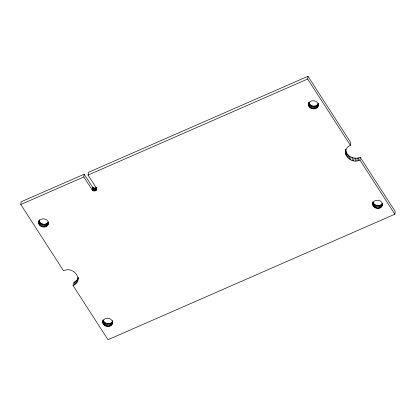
<?xml version="1.0" encoding="UTF-8"?>
<svg xmlns="http://www.w3.org/2000/svg" width="416" height="416" viewBox="0 0 416 416"><rect width="100%" height="100%" fill="white"/><g stroke="black" fill="none" stroke-linecap="round" stroke-linejoin="round"><path stroke-width="0.62" d="M38.683 222.726C38.932 217.038 48.797 217.89 48.391 223.428C47.341 229.793 36.208 226.767 38.964 220.548M112.689 321.802C112.949 329.248 100.126 326.799 103.121 319.862M318.396 103.563C319.587 111.623 305.542 109.606 308.963 102.201M372.705 204.121C372.954 198.432 382.819 199.285 382.413 204.823C381.311 211.26 370.115 208.068 372.986 201.791M345.821 149.5C345.852 156.39 354.52 160.035 360.272 157.331L395.2 211.489L394.846 214.214L108.004 339.711L73.076 285.558C84.88 280.067 73.076 265.647 63.57 270.821L20.8 204.511L21.154 201.786L84.167 174.216L92.706 187.403L94.437 188.23L96.278 187.741L95.924 190.466L94.084 190.96L92.128 189.836L83.814 176.946L84.167 174.216M38.75 223.428L39.104 220.698C40.004 224.734 46.316 225.618 48.329 222.035L47.975 224.76M39.296 220.74L39.437 219.648M38.958 224.11L39.312 221.385M39.302 224.76L39.655 222.035M39.764 225.358L40.118 222.628M40.336 225.883L40.69 223.153M40.997 226.32L41.35 223.595M41.735 226.663L42.089 223.933M42.526 226.897L42.879 224.167M43.342 227.016L43.696 224.286M44.169 227.016L44.522 224.286M44.975 226.897L45.328 224.167M45.739 226.663L46.093 223.938M46.441 226.32L46.795 223.595M47.06 225.883L47.414 223.153M47.575 225.358L47.928 222.628M48.251 224.115L48.464 222.477M73.076 285.558L73.429 282.833L76.898 280.176L78.14 277.722L77.787 280.452M95.924 190.466L96.652 189.306L96.538 188.297L88.057 175.089L88.41 172.359L307.996 76.289L350.766 142.6L350.412 145.324C338.608 150.816 350.412 165.24 359.918 160.061L360.272 157.331M74.407 284.846L74.76 282.121M75.577 283.956L75.93 281.226M76.544 282.906L76.898 280.176M77.288 281.726L77.641 278.996M78.026 279.115L78.239 277.477M92.128 189.836L92.482 187.112M92.352 190.128L92.706 187.403M92.628 190.388L92.981 187.658M92.95 190.601L93.304 187.876M93.304 190.772L93.657 188.048M93.688 190.892L94.042 188.167M94.084 190.96L94.437 188.23M94.484 190.97L94.838 188.24M94.879 190.923L95.233 188.193M95.259 190.824L95.612 188.094M95.607 190.668L95.961 187.944M96.19 190.221L96.476 188.042M96.403 189.946L96.689 187.762M96.559 189.634L96.704 188.547M102.835 322.192L103.121 320.013M102.908 322.894L103.262 320.164C104.161 324.199 110.469 325.083 112.486 321.5L112.133 324.225M103.116 323.575L103.47 320.85M103.459 324.225L103.813 321.5M103.922 324.823L104.276 322.093M104.494 325.348L104.848 322.618M105.154 325.785L105.508 323.06M105.893 326.128L106.246 323.404M106.683 326.362L107.037 323.632M107.5 326.482L107.853 323.752M108.321 326.482L108.68 323.752M109.127 326.362L109.486 323.632M109.897 326.128L110.25 323.404M110.599 325.79L110.952 323.06M111.218 325.348L111.571 322.624M111.732 324.823L112.086 322.098M112.549 322.894L112.549 320.408M112.408 323.58L112.622 321.942M350.412 145.324L307.637 79.014L307.996 76.289M308.547 104.655L308.76 102.872M308.62 105.352L308.974 102.627C309.894 106.943 317.023 107.567 318.474 103.314L318.12 106.038M308.828 106.038L309.182 103.308M309.166 106.688L309.52 103.958M309.629 107.281L309.982 104.556M310.201 107.806L310.554 105.082M310.866 108.248L311.22 105.518M311.6 108.592L311.958 105.862M312.39 108.82L312.744 106.096M313.212 108.94L313.565 106.215M314.033 108.94L314.387 106.215M314.839 108.826L315.193 106.096M315.604 108.592L315.957 105.862M316.306 108.248L316.659 105.524M316.924 107.812L317.278 105.082M317.444 107.286L317.798 104.556M317.845 106.688L318.198 103.964M345.462 151.772L345.743 149.588M345.701 150.436L345.842 149.344M345.483 153.135L345.836 150.405M345.769 154.482L346.122 151.757M346.315 155.787L346.668 153.057M347.1 157.004L347.454 154.274M348.104 158.101L348.457 155.371M349.3 159.052L349.653 156.328M350.657 159.832L351.01 157.102M352.139 160.415L352.492 157.685M353.699 160.789L354.058 158.059M355.306 160.94L355.659 158.21M356.902 160.867L357.256 158.137M358.452 160.571L358.81 157.846M372.778 204.818L373.131 202.093C374.026 206.128 380.338 207.012 382.356 203.429L382.002 206.154M372.986 205.504L373.339 202.774M373.324 206.154L373.677 203.424M373.786 206.747L374.14 204.022M374.358 207.272L374.712 204.547M375.024 207.714L375.378 204.989M375.757 208.057L376.111 205.327M376.548 208.291L376.901 205.561M377.364 208.406L377.723 205.681M378.191 208.406L378.544 205.681M378.997 208.291L379.35 205.561M379.761 208.057L380.115 205.327M380.463 207.714L380.817 204.989M381.082 207.277L381.436 204.547M381.602 206.752L381.956 204.022M382.273 205.504L382.486 203.871M102.908 321.5C103.974 317.07 111.145 317.33 112.403 321.5M308.823 103.293C310.622 99.226 317.715 100.24 318.256 104.655M20.8 204.511L83.814 176.946M88.057 175.089L307.637 79.014M359.918 160.061L394.846 214.214"/></g></svg>
